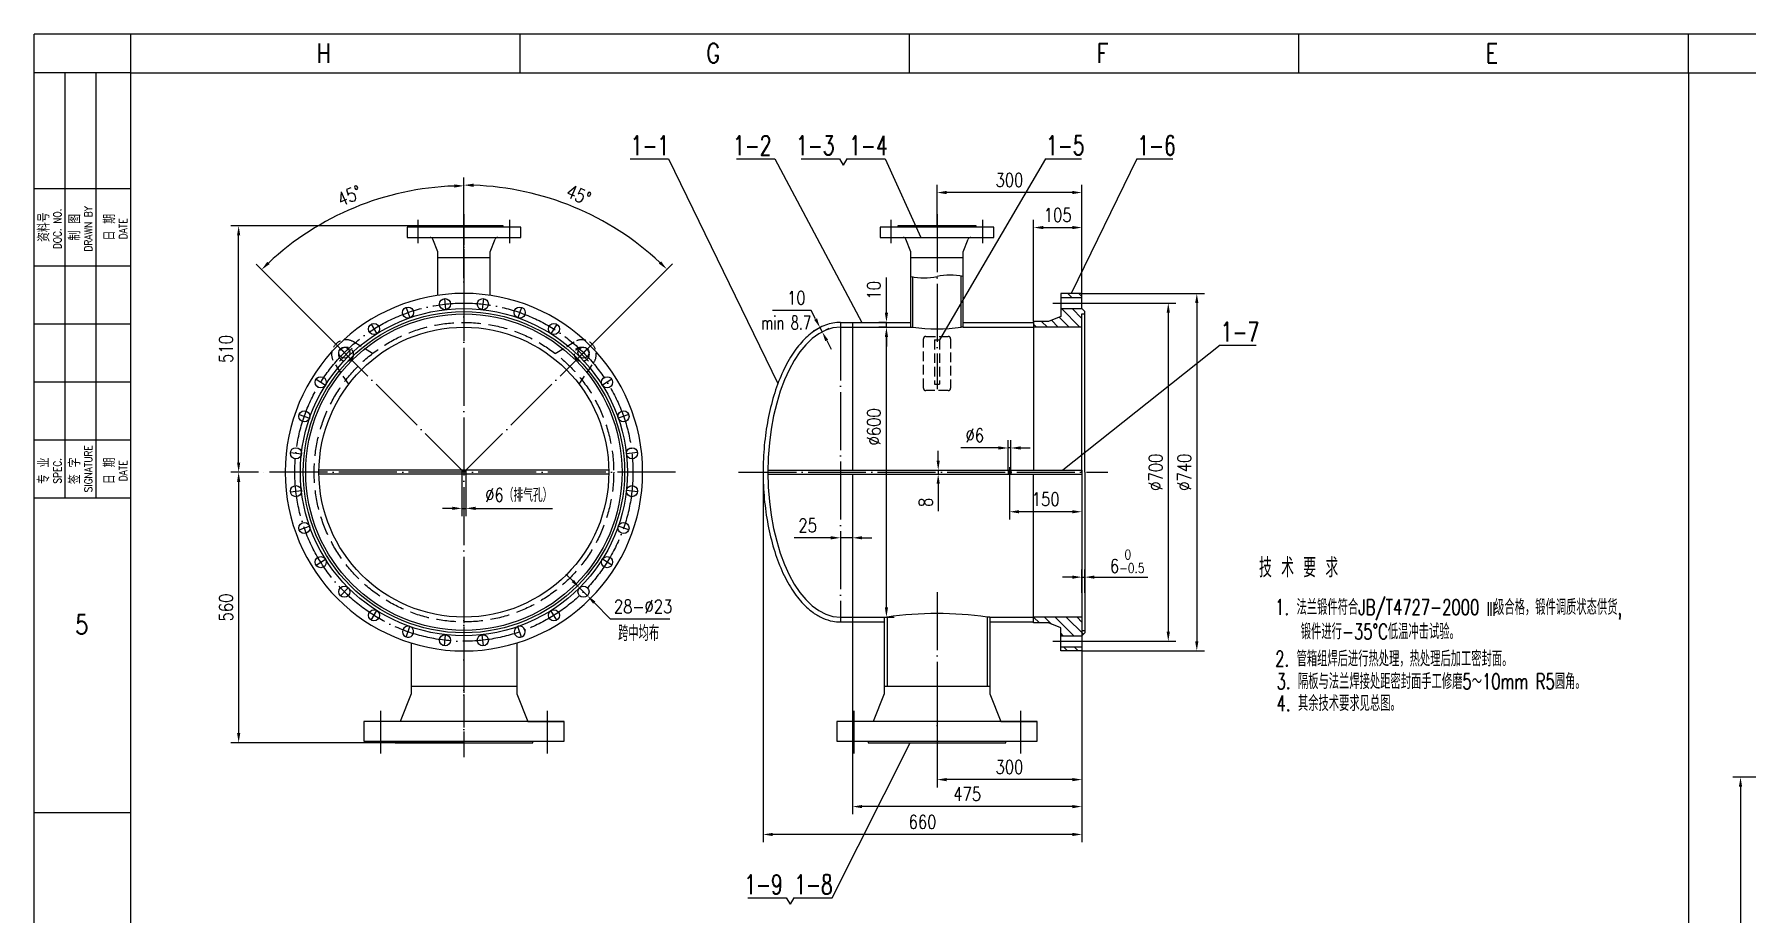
# Model space of a CAD drawing. Header units: millimetres. Extents: x 7948 to 14676, y -8556 to -3804.
# Drawn here: x 7948 to 11493, y -5625 to -3804 of the extents above; entities that cross this region are included whole.
import ezdxf
from ezdxf.enums import TextEntityAlignment as Align

# ---------------------------------------------------------------- set-up
doc = ezdxf.new("R2010")
doc.units = ezdxf.units.MM
doc.header["$LTSCALE"] = 80
for name, pattern in [('DASHDOT-L', [90, 80, -5, 0, -5]), ('DASHDOT-M', [36, 30, -3, 0, -3]), ('DASHDOT-S', [14, 10, -2, 0, -2]), ('DIVIDE-M', [39, 30, -3, 0, -3, 0, -3]), ('HIDDEN-M', [7, 5, -2])]:
    doc.linetypes.add(name, pattern=pattern)
for name, color, linetype in [('5剖面线层', 2, 'Continuous'), ('CDR_DEFSET', 7, 'Continuous'), ('CDR_DIM', 7, 'Continuous'), ('CDR_DWG1', 4, 'Continuous'), ('CDR_DWG2', 2, 'Continuous'), ('CDR_DWG3', 1, 'DASHDOT-M'), ('CDR_DWG4', 3, 'DIVIDE-M'), ('CDR_TEXT', 7, 'Continuous'), ('尺寸线', 7, 'Continuous'), ('尺寸线层', 7, 'Continuous'), ('标注线', 7, 'Continuous'), ('虚线', 6, 'HIDDEN-M')]:
    doc.layers.add(name, color=color, linetype=linetype)
doc.styles.add('HZ', font='ROMANS.shx', dxfattribs={"width": 0.7, "height": 3, "bigfont": 'HZ.shx'})
doc.styles.add('ROMANC', font='romanc', dxfattribs={"bigfont": 'hz'})
doc.styles.add('TH_GBDIM', font='romans.shx', dxfattribs={"width": 0.8, "bigfont": 'gbcbig.shx'})
doc.dimstyles.new('TH_GBDIM', dxfattribs={"dimscale": 8, "dimtxt": 3.5, "dimasz": 2.5, "dimexe": 2, "dimexo": 0, "dimgap": 1.5, "dimtad": 1, "dimdec": 0, "dimzin": 0, "dimdsep": 46, "dimtxsty": 'TH_GBDIM', "dimcen": 2.5, "dimclrd": 256, "dimclre": 256, "dimclrt": 256, "dimadec": 0, "dimazin": 0, "dimtfac": 0.714286, "dimtdec": 0, "dimtmove": 0, "dimatfit": 3, "dimfxl": 0, "dimtzin": 0, "dimlwd": -1, "dimlwe": -1, "dimarcsym": 0})

# ---------------------------------------------------------------- blocks, each defined once
blk = doc.blocks.new('A$C1B375470')
for p, q in [((7578, 10692), (0, 10692)), ((0, 0), (0, 10692)), ((15138, 10692), (18, 10692)), ((450, 10512), (0, 10512)), ((450, 10512), (0, 10512)), ((450, 10512), (0, 10512)), ((144, 8532), (144, 10512)), ((288, 8532), (288, 10512)), ((450, 9972), (0, 9972)), ((450, 9612), (0, 9612)), ((450, 9342), (0, 9342)), ((450, 9072), (0, 9072)), ((450, 8802), (0, 8802)), ((450, 8532), (0, 8532))]:
    blk.add_line(p, q)
at = {"layer": 'CDR_DWG1', "color": 4}
for p, q in [((450, 10512), (14958, 10512)), ((450, 180), (450, 10512))]:
    blk.add_line(p, q, dxfattribs=at)
at = {"layer": 'CDR_DWG4', "linetype": 'Continuous'}
for p, q in [((450, 10512), (450, 10692)), ((2263.5, 10512), (2263.5, 10692)), ((4077, 10512), (4077, 10692)), ((5890.5, 10512), (5890.5, 10692)), ((7704, 10512), (7704, 10692)), ((0, 7068), (450, 7068))]:
    blk.add_line(p, q, dxfattribs=at)
at = {"layer": 'CDR_TEXT', "style": 'HZ', "width": 0.8}
for s, p in [('H', (1348, 10558.9)), ('G', (3161.5, 10558.9)), ('F', (4975, 10558.9)), ('E', (6788.5, 10558.9)), ('5', (222, 7898.2))]:
    blk.add_text(s, height=90, dxfattribs=at).set_placement(p, align=Align.CENTER)
at = {"layer": 'CDR_TEXT', "style": 'HZ', "width": 0.85}
for s, height, p in [('资料号', 54, (71.1, 9793.4)), ('DOC. NO.', 36, (126.2, 9785.9)), ('制 图', 54, (215.1, 9793.4)), ('DRAWN BY', 36, (270.2, 9785.9)), ('日 期', 54, (377.1, 9793.4)), ('DATE', 36, (432.2, 9785.9)), ('SIGNATURE', 36, (270.2, 8668.6)), ('专 业', 54, (71.1, 8659)), ('SPEC.', 36, (126.2, 8659)), ('签 字', 54, (215.1, 8659)), ('日 期', 54, (377.1, 8659)), ('DATE', 36, (432.2, 8659))]:
    blk.add_text(s, height=height, rotation=90, dxfattribs=at).set_placement(p, align=Align.CENTER)
blk = doc.blocks.new('A$C092B31A8')
at = {"layer": '尺寸线层', "xscale": 0.05555555555555555, "yscale": 0.05555555555555555, "zscale": 0.05555555555555555}
blk.add_blockref('A$C1B375470', (0, 0), dxfattribs=at)
blk = doc.blocks.new('*D178')
at = {"layer": 'Defpoints', "color": 0, "ltscale": 0.001}
for p in [(10117.2, -5080.7), (9817.2, -5164), (9817.2, -5347)]:
    blk.add_point(p, dxfattribs=at)
at = {"layer": '尺寸线层', "ltscale": 0.001}
for p, q in [((10117.2, -5080.7), (10117.2, -5363)), ((9817.2, -5164), (9817.2, -5363)), ((10097.2, -5347), (9837.2, -5347))]:
    blk.add_line(p, q, dxfattribs=at)
for points in [[(9837.2, -5343.7), (9837.2, -5350.4), (9817.2, -5347)], [(10097.2, -5343.7), (10097.2, -5350.4), (10117.2, -5347)]]:
    blk.add_solid(points, dxfattribs=at)
at = {"layer": '尺寸线层', "ltscale": 0.001, "insert": (9967.2, -5321), "char_height": 28, "attachment_point": 5, "style": 'TH_GBDIM'}
blk.add_mtext('300', dxfattribs=at)
blk = doc.blocks.new('*D179')
at = {"layer": 'Defpoints', "color": 0, "ltscale": 0.001}
for p in [(9642.2, -5010.7), (10117.2, -5038.2), (9642.2, -5402.8)]:
    blk.add_point(p, dxfattribs=at)
at = {"layer": '尺寸线层', "ltscale": 0.001}
for p, q in [((9642.2, -5010.7), (9642.2, -5418.8)), ((10117.2, -5038.2), (10117.2, -5418.8)), ((10097.2, -5402.8), (9662.2, -5402.8))]:
    blk.add_line(p, q, dxfattribs=at)
for points in [[(9662.2, -5399.5), (9662.2, -5406.2), (9642.2, -5402.8)], [(10097.2, -5399.5), (10097.2, -5406.2), (10117.2, -5402.8)]]:
    blk.add_solid(points, dxfattribs=at)
at = {"layer": '尺寸线层', "ltscale": 0.001, "insert": (9879.7, -5376.8), "char_height": 28, "attachment_point": 5, "style": 'TH_GBDIM'}
blk.add_mtext('475', dxfattribs=at)
blk = doc.blocks.new('*D180')
at = {"layer": 'Defpoints', "color": 0, "ltscale": 0.001}
for p in [(9457.2, -4710.7), (10117.2, -5064.9), (9457.2, -5460.5)]:
    blk.add_point(p, dxfattribs=at)
at = {"layer": '尺寸线层', "ltscale": 0.001}
for p, q in [((9457.2, -4710.7), (9457.2, -5476.5)), ((10117.2, -5064.9), (10117.2, -5476.5)), ((10097.2, -5460.5), (9477.2, -5460.5))]:
    blk.add_line(p, q, dxfattribs=at)
for points in [[(9477.2, -5457.2), (9477.2, -5463.9), (9457.2, -5460.5)], [(10097.2, -5457.2), (10097.2, -5463.9), (10117.2, -5460.5)]]:
    blk.add_solid(points, dxfattribs=at)
at = {"layer": '尺寸线层', "ltscale": 0.001, "insert": (9787.2, -5434.5), "char_height": 28, "attachment_point": 5, "style": 'TH_GBDIM'}
blk.add_mtext('660', dxfattribs=at)
blk = doc.blocks.new('*D181')
at = {"layer": 'Defpoints', "color": 0, "ltscale": 0.001}
for p in [(9817.2, -4131.9), (9817.2, -4188.7), (10117.2, -4340.7)]:
    blk.add_point(p, dxfattribs=at)
at = {"layer": '尺寸线层', "ltscale": 0.001}
for p, q in [((9817.2, -4188.7), (9817.2, -4115.9)), ((10097.2, -4131.9), (9837.2, -4131.9)), ((10117.2, -4340.7), (10117.2, -4115.9))]:
    blk.add_line(p, q, dxfattribs=at)
for points in [[(9837.2, -4128.5), (9837.2, -4135.2), (9817.2, -4131.9)], [(10097.2, -4128.5), (10097.2, -4135.2), (10117.2, -4131.9)]]:
    blk.add_solid(points, dxfattribs=at)
at = {"layer": '尺寸线层', "ltscale": 0.001, "insert": (9967.2, -4105.9), "char_height": 28, "attachment_point": 5, "style": 'TH_GBDIM'}
blk.add_mtext('300', dxfattribs=at)
blk = doc.blocks.new('*D194')
at = {"layer": 'Defpoints', "color": 0, "ltscale": 0.001}
for p in [(8371.6, -4200.7), (8837.9, -4200.7), (8412.5, -4710.7)]:
    blk.add_point(p, dxfattribs=at)
at = {"layer": '尺寸线', "ltscale": 0.001}
for p, q in [((8837.9, -4200.7), (8355.6, -4200.7)), ((8371.6, -4690.7), (8371.6, -4220.7)), ((8412.5, -4710.7), (8355.6, -4710.7))]:
    blk.add_line(p, q, dxfattribs=at)
for points in [[(8368.3, -4220.7), (8374.9, -4220.7), (8371.6, -4200.7)], [(8368.3, -4690.7), (8374.9, -4690.7), (8371.6, -4710.7)]]:
    blk.add_solid(points, dxfattribs=at)
at = {"layer": '尺寸线', "ltscale": 0.001, "insert": (8345.6, -4455.7), "char_height": 28, "attachment_point": 5, "rotation": 90, "style": 'TH_GBDIM'}
blk.add_mtext('510', dxfattribs=at)
blk = doc.blocks.new('*D195')
at = {"layer": 'Defpoints', "color": 0, "ltscale": 0.001}
for p in [(8412.5, -4710.7), (8371.6, -5270.7), (8837.9, -5270.7)]:
    blk.add_point(p, dxfattribs=at)
at = {"layer": '尺寸线', "ltscale": 0.001}
for p, q in [((8412.5, -4710.7), (8355.6, -4710.7)), ((8371.6, -4730.7), (8371.6, -5250.7)), ((8837.9, -5270.7), (8355.6, -5270.7))]:
    blk.add_line(p, q, dxfattribs=at)
for points in [[(8368.3, -4730.7), (8374.9, -4730.7), (8371.6, -4710.7)], [(8368.3, -5250.7), (8374.9, -5250.7), (8371.6, -5270.7)]]:
    blk.add_solid(points, dxfattribs=at)
at = {"layer": '尺寸线', "ltscale": 0.001, "insert": (8345.6, -4990.7), "char_height": 28, "attachment_point": 5, "rotation": 90, "style": 'TH_GBDIM'}
blk.add_mtext('560', dxfattribs=at)
blk = doc.blocks.new('*D197')
at = {"layer": 'Defpoints', "color": 0, "ltscale": 0.001}
for p in [(9575, -4411.4), (9575, -4411.4), (9579.6, -4420.3)]:
    blk.add_point(p, dxfattribs=at)
at = {"layer": '尺寸线层', "ltscale": 0.001}
for p, q in [((9556.6, -4375.9), (9476.5, -4375.9)), ((9565.8, -4393.6), (9556.6, -4375.9)), ((9575, -4411.4), (9560.8, -4418.7)), ((9579.6, -4420.3), (9575, -4411.4)), ((9579.6, -4420.3), (9593.8, -4412.9)), ((9588.8, -4438), (9598, -4455.8))]:
    blk.add_line(p, q, dxfattribs=at)
for points in [[(9568.8, -4392.1), (9562.8, -4395.1), (9575, -4411.4)], [(9591.8, -4436.5), (9585.8, -4439.5), (9579.6, -4420.3)]]:
    blk.add_solid(points, dxfattribs=at)
at = {"layer": '尺寸线层', "ltscale": 0.001, "insert": (9510.5, -4349.9), "char_height": 28, "attachment_point": 5, "style": 'TH_GBDIM'}
blk.add_mtext('  10{}{}', dxfattribs=at)
blk = doc.blocks.new('*D200')
at = {"layer": 'Defpoints', "color": 0, "ltscale": 0.001}
for p in [(9617.2, -4839.9), (9617.2, -4846.5), (9642.2, -4839.9)]:
    blk.add_point(p, dxfattribs=at)
at = {"layer": '尺寸线', "ltscale": 0.001}
for p, q in [((9597.2, -4846.5), (9521.5, -4846.5)), ((9617.2, -4839.9), (9617.2, -4862.5)), ((9642.2, -4846.5), (9617.2, -4846.5)), ((9642.2, -4839.9), (9642.2, -4862.5)), ((9662.2, -4846.5), (9682.2, -4846.5))]:
    blk.add_line(p, q, dxfattribs=at)
for points in [[(9597.2, -4843.2), (9597.2, -4849.9), (9617.2, -4846.5)], [(9662.2, -4843.2), (9662.2, -4849.9), (9642.2, -4846.5)]]:
    blk.add_solid(points, dxfattribs=at)
at = {"layer": '尺寸线', "ltscale": 0.001, "insert": (9549.4, -4820.5), "char_height": 28, "attachment_point": 5, "style": 'TH_GBDIM'}
blk.add_mtext('25', dxfattribs=at)
blk = doc.blocks.new('*D201')
at = {"layer": 'Defpoints', "color": 0, "ltscale": 0.001}
for p in [(9690.2, -4410.7), (9712.5, -4410.7), (9681.3, -5010.7)]:
    blk.add_point(p, dxfattribs=at)
at = {"layer": '尺寸线', "ltscale": 0.001}
for p, q in [((9690.2, -4410.7), (9728.5, -4410.7)), ((9712.5, -4990.7), (9712.5, -4430.7)), ((9681.3, -5010.7), (9728.5, -5010.7))]:
    blk.add_line(p, q, dxfattribs=at)
for points in [[(9709.2, -4430.7), (9715.8, -4430.7), (9712.5, -4410.7)], [(9709.2, -4990.7), (9715.8, -4990.7), (9712.5, -5010.7)]]:
    blk.add_solid(points, dxfattribs=at)
at = {"layer": '尺寸线', "ltscale": 0.001, "insert": (9686.5, -4616.8), "char_height": 28, "attachment_point": 5, "rotation": 90, "style": 'TH_GBDIM'}
blk.add_mtext('%%c600{}{}', dxfattribs=at)
blk = doc.blocks.new('*D202')
at = {"layer": 'Defpoints', "color": 0, "ltscale": 0.001}
for p in [(9712.5, -4400.7), (9712.5, -4400.7), (9712.5, -4410.7)]:
    blk.add_point(p, dxfattribs=at)
at = {"layer": '尺寸线', "ltscale": 0.001}
for p, q in [((9712.5, -4380.7), (9712.5, -4307.7)), ((9712.5, -4400.7), (9696.5, -4400.7)), ((9712.5, -4410.7), (9696.5, -4410.7)), ((9712.5, -4410.7), (9712.5, -4400.7)), ((9712.5, -4430.7), (9712.5, -4450.7))]:
    blk.add_line(p, q, dxfattribs=at)
for points in [[(9709.2, -4380.7), (9715.8, -4380.7), (9712.5, -4400.7)], [(9709.2, -4430.7), (9715.8, -4430.7), (9712.5, -4410.7)]]:
    blk.add_solid(points, dxfattribs=at)
at = {"layer": '尺寸线', "ltscale": 0.001, "insert": (9686.5, -4334.2), "char_height": 28, "attachment_point": 5, "rotation": 90, "style": 'TH_GBDIM'}
blk.add_mtext('10', dxfattribs=at)
blk = doc.blocks.new('*D203')
at = {"layer": 'Defpoints', "color": 0, "ltscale": 0.001}
for p in [(10117.2, -4714.7), (9967.2, -4724.6), (9967.2, -4792.6)]:
    blk.add_point(p, dxfattribs=at)
at = {"layer": '尺寸线', "ltscale": 0.001}
for p, q in [((10117.2, -4714.7), (10117.2, -4808.6)), ((9967.2, -4724.6), (9967.2, -4808.6)), ((10097.2, -4792.6), (9987.2, -4792.6))]:
    blk.add_line(p, q, dxfattribs=at)
for points in [[(9987.2, -4789.3), (9987.2, -4795.9), (9967.2, -4792.6)], [(10097.2, -4789.3), (10097.2, -4795.9), (10117.2, -4792.6)]]:
    blk.add_solid(points, dxfattribs=at)
at = {"layer": '尺寸线', "ltscale": 0.001, "insert": (10042.2, -4766.6), "char_height": 28, "attachment_point": 5, "style": 'TH_GBDIM'}
blk.add_mtext('150', dxfattribs=at)
blk = doc.blocks.new('*D204')
at = {"layer": 'Defpoints', "color": 0, "ltscale": 0.001}
for p in [(8833.9, -4714.7), (8841.9, -4714.7), (8841.9, -4785.6)]:
    blk.add_point(p, dxfattribs=at)
at = {"layer": '尺寸线', "ltscale": 0.001}
for p, q in [((8833.9, -4714.7), (8833.9, -4801.6)), ((8841.9, -4714.7), (8841.9, -4801.6)), ((8813.9, -4785.6), (8793.9, -4785.6)), ((8833.9, -4785.6), (8841.9, -4785.6)), ((8861.9, -4785.6), (9021.1, -4785.6))]:
    blk.add_line(p, q, dxfattribs=at)
for points in [[(8813.9, -4782.2), (8813.9, -4788.9), (8833.9, -4785.6)], [(8861.9, -4782.2), (8861.9, -4788.9), (8841.9, -4785.6)]]:
    blk.add_solid(points, dxfattribs=at)
at = {"layer": '尺寸线', "ltscale": 0.001, "insert": (8951.5, -4758.3), "char_height": 28, "attachment_point": 5, "style": 'TH_GBDIM'}
blk.add_mtext('%%c6（排气孔）{}{}', dxfattribs=at)
blk = doc.blocks.new('*D205')
at = {"layer": 'Defpoints', "color": 0, "ltscale": 0.001}
for p in [(9964.2, -4660.6), (9964.2, -4706.7), (9970.2, -4706.7)]:
    blk.add_point(p, dxfattribs=at)
at = {"layer": '尺寸线', "ltscale": 0.001}
for p, q in [((9944.2, -4660.6), (9866.6, -4660.6)), ((9964.2, -4706.7), (9964.2, -4644.6)), ((9970.2, -4660.6), (9964.2, -4660.6)), ((9970.2, -4706.7), (9970.2, -4644.6)), ((9990.2, -4660.6), (10010.2, -4660.6))]:
    blk.add_line(p, q, dxfattribs=at)
for points in [[(9944.2, -4657.2), (9944.2, -4663.9), (9964.2, -4660.6)], [(9990.2, -4657.2), (9990.2, -4663.9), (9970.2, -4660.6)]]:
    blk.add_solid(points, dxfattribs=at)
at = {"layer": '尺寸线', "ltscale": 0.001, "insert": (9895.4, -4634.6), "char_height": 28, "attachment_point": 5, "style": 'TH_GBDIM'}
blk.add_mtext('%%c6{}{}', dxfattribs=at)
blk = doc.blocks.new('*D214')
at = {"layer": 'Defpoints', "color": 0, "ltscale": 0.001}
for p in [(11737.4, -5341.8), (11480.5, -6124.8), (11718.6, -6124.8)]:
    blk.add_point(p, dxfattribs=at)
at = {"layer": '尺寸线层', "ltscale": 0.001}
for p, q in [((11737.4, -5341.8), (11464.5, -5341.8)), ((11480.5, -5361.8), (11480.5, -5780.8))]:
    blk.add_line(p, q, dxfattribs=at)
blk.add_solid([(11477.1, -5361.8), (11483.8, -5361.8), (11480.5, -5341.8)], dxfattribs=at)
at = {"layer": '尺寸线层', "ltscale": 0.001, "insert": (11454.5, -5733.3), "char_height": 28, "attachment_point": 5, "rotation": 90, "style": 'TH_GBDIM'}
blk.add_mtext('%%c652{}{}', dxfattribs=at)
blk = doc.blocks.new('*D372')
at = {"layer": 'Defpoints', "color": 0, "ltscale": 0.001}
for p in [(9807.7, -4706.7), (9807.7, -4714.7), (9819.7, -4714.7)]:
    blk.add_point(p, dxfattribs=at)
at = {"layer": '尺寸线', "ltscale": 0.001}
for p, q in [((9819.7, -4686.7), (9819.7, -4666.7)), ((9807.7, -4706.7), (9835.7, -4706.7)), ((9807.7, -4714.7), (9835.7, -4714.7)), ((9819.7, -4706.7), (9819.7, -4714.7)), ((9819.7, -4734.7), (9819.7, -4791.7))]:
    blk.add_line(p, q, dxfattribs=at)
for points in [[(9816.3, -4686.7), (9823, -4686.7), (9819.7, -4706.7)], [(9816.3, -4734.7), (9823, -4734.7), (9819.7, -4714.7)]]:
    blk.add_solid(points, dxfattribs=at)
at = {"layer": '尺寸线', "ltscale": 0.001, "insert": (9793.7, -4773.2), "char_height": 28, "attachment_point": 5, "rotation": 90, "style": 'TH_GBDIM'}
blk.add_mtext('8', dxfattribs=at)
blk = doc.blocks.new('*D409')
at = {"layer": 'Defpoints', "color": 0, "ltscale": 0.001}
for p in [(10117.2, -4340.7), (10117.2, -5080.7), (10355, -5080.7)]:
    blk.add_point(p, dxfattribs=at)
at = {"layer": '尺寸线', "ltscale": 0.001}
for p, q in [((10117.2, -4340.7), (10371, -4340.7)), ((10355, -4360.7), (10355, -5060.7)), ((10117.2, -5080.7), (10371, -5080.7))]:
    blk.add_line(p, q, dxfattribs=at)
for points in [[(10351.6, -4360.7), (10358.3, -4360.7), (10355, -4340.7)], [(10351.6, -5060.7), (10358.3, -5060.7), (10355, -5080.7)]]:
    blk.add_solid(points, dxfattribs=at)
at = {"layer": '尺寸线', "ltscale": 0.001, "insert": (10329, -4710.7), "char_height": 28, "attachment_point": 5, "rotation": 90, "style": 'TH_GBDIM'}
blk.add_mtext('%%c740{}{}', dxfattribs=at)
blk = doc.blocks.new('*D410')
at = {"layer": 'Defpoints', "color": 0, "ltscale": 0.001}
for p in [(10145.5, -4360.7), (10152.7, -5060.7), (10295.9, -5060.7)]:
    blk.add_point(p, dxfattribs=at)
at = {"layer": '尺寸线', "ltscale": 0.001}
for p, q in [((10145.5, -4360.7), (10311.9, -4360.7)), ((10295.9, -4380.7), (10295.9, -5040.7)), ((10152.7, -5060.7), (10311.9, -5060.7))]:
    blk.add_line(p, q, dxfattribs=at)
for points in [[(10292.6, -4380.7), (10299.3, -4380.7), (10295.9, -4360.7)], [(10292.6, -5040.7), (10299.3, -5040.7), (10295.9, -5060.7)]]:
    blk.add_solid(points, dxfattribs=at)
at = {"layer": '尺寸线', "ltscale": 0.001, "insert": (10269.9, -4710.7), "char_height": 28, "attachment_point": 5, "rotation": 90, "style": 'TH_GBDIM'}
blk.add_mtext('%%c700{}{}', dxfattribs=at)
blk = doc.blocks.new('*D413')
at = {"layer": 'CDR_DWG2', "ltscale": 0.001}
for p, q in [((8837.9, -4309.3), (8837.9, -4102)), ((8554.1, -4426.8), (8407.6, -4280.3))]:
    blk.add_line(p, q, dxfattribs=at)
blk.add_arc((8837.9, -4710.7), 592.6, 91.9336, 133.0664, dxfattribs=at)
for points in [[(8817.9, -4115), (8818, -4121.7), (8837.9, -4118)], [(8435.6, -4280.1), (8430.9, -4275.3), (8418.9, -4291.6)]]:
    blk.add_solid(points, dxfattribs=at)
at = {"layer": 'Defpoints', "color": 0, "ltscale": 0.001}
for p in [(8684.6, -4138.2), (8837.9, -4309.3), (8554.1, -4426.8), (8837.9, -4710.7), (8837.9, -5184.3)]:
    blk.add_point(p, dxfattribs=at)
at = {"layer": 'CDR_DWG2', "ltscale": 0.001, "insert": (8600.9, -4138.4), "char_height": 28, "attachment_point": 5, "rotation": 22.5, "style": 'TH_GBDIM'}
blk.add_mtext('45°', dxfattribs=at)
blk = doc.blocks.new('*D414')
at = {"layer": 'CDR_DWG2', "ltscale": 0.001}
for p, q in [((8837.9, -4309.3), (8837.9, -4100.5)), ((9121.8, -4426.8), (9269.4, -4279.2))]:
    blk.add_line(p, q, dxfattribs=at)
blk.add_arc((8837.9, -4710.7), 594.1, 46.9288, 88.0712, dxfattribs=at)
for points in [[(8857.9, -4120.2), (8858, -4113.5), (8837.9, -4116.5)], [(9246, -4274.3), (9241.4, -4279.1), (9258.1, -4290.6)]]:
    blk.add_solid(points, dxfattribs=at)
at = {"layer": 'Defpoints', "color": 0, "ltscale": 0.001}
for p in [(9135, -4196.1), (8837.9, -4309.3), (9121.8, -4426.8), (8837.9, -4710.7), (8837.9, -5184.3)]:
    blk.add_point(p, dxfattribs=at)
at = {"layer": 'CDR_DWG2', "ltscale": 0.001, "insert": (9075.5, -4137), "char_height": 28, "attachment_point": 5, "rotation": 337.5, "style": 'TH_GBDIM'}
blk.add_mtext('45°', dxfattribs=at)
blk = doc.blocks.new('*D421')
at = {"layer": 'Defpoints', "color": 0, "ltscale": 0.001}
for p in [(10117.2, -4960.1), (10123.2, -4927.9), (10123.2, -4960.1)]:
    blk.add_point(p, dxfattribs=at)
at = {"layer": '尺寸线', "ltscale": 0.001}
for p, q in [((10117.2, -4960.1), (10117.2, -4911.9)), ((10123.2, -4960.1), (10123.2, -4911.9)), ((10097.2, -4927.9), (10077.2, -4927.9)), ((10117.2, -4927.9), (10123.2, -4927.9)), ((10143.2, -4927.9), (10253.4, -4927.9))]:
    blk.add_line(p, q, dxfattribs=at)
for points in [[(10097.2, -4924.6), (10097.2, -4931.3), (10117.2, -4927.9)], [(10143.2, -4924.6), (10143.2, -4931.3), (10123.2, -4927.9)]]:
    blk.add_solid(points, dxfattribs=at)
at = {"layer": '尺寸线', "ltscale": 0.001, "insert": (10210.9, -4895.1), "char_height": 28, "attachment_point": 5, "style": 'TH_GBDIM'}
blk.add_mtext('6{}{\\H0.7143x;\\S 0^ -0.5;}', dxfattribs=at)
blk = doc.blocks.new('*D423')
at = {"layer": 'Defpoints', "color": 0, "ltscale": 0.001}
for p in [(10117.2, -4204.4), (10117.2, -4368.8), (10017.2, -4398.7)]:
    blk.add_point(p, dxfattribs=at)
at = {"layer": '尺寸线层', "ltscale": 0.001}
for p, q in [((10017.2, -4398.7), (10017.2, -4188.4)), ((10037.2, -4204.4), (10097.2, -4204.4)), ((10117.2, -4368.8), (10117.2, -4188.4))]:
    blk.add_line(p, q, dxfattribs=at)
for points in [[(10037.2, -4201), (10037.2, -4207.7), (10017.2, -4204.4)], [(10097.2, -4201), (10097.2, -4207.7), (10117.2, -4204.4)]]:
    blk.add_solid(points, dxfattribs=at)
at = {"layer": '尺寸线层', "ltscale": 0.001, "insert": (10067.2, -4178.4), "char_height": 28, "attachment_point": 5, "style": 'TH_GBDIM'}
blk.add_mtext('105{}{}', dxfattribs=at)
blk = doc.blocks.new('*D430')
at = {"layer": 'Defpoints', "color": 0, "ltscale": 0.001}
for p in [(9077.3, -4950), (9093.5, -4966.3)]:
    blk.add_point(p, dxfattribs=at)
at = {"layer": '尺寸线', "ltscale": 0.001}
for p, q in [((9063.3, -4935.8), (9049.2, -4921.5)), ((9077.3, -4950), (9093.5, -4966.3)), ((9141.3, -5014.7), (9107.6, -4980.6)), ((9264.4, -5014.7), (9141.3, -5014.7))]:
    blk.add_line(p, q, dxfattribs=at)
for points in [[(9065.6, -4933.4), (9060.9, -4938.1), (9077.3, -4950)], [(9109.9, -4978.2), (9105.2, -4982.9), (9093.5, -4966.3)]]:
    blk.add_solid(points, dxfattribs=at)
at = {"layer": '尺寸线', "ltscale": 0.001, "insert": (9208.9, -4988.7), "char_height": 28, "attachment_point": 5, "style": 'TH_GBDIM'}
blk.add_mtext('28-%%c23{}{}', dxfattribs=at)

msp = doc.modelspace()

# ---------------------------------------------------------------- hatches: boundary and pattern name
at = {"layer": '5剖面线层', "ltscale": 0.001}
h = msp.add_hatch(dxfattribs=at)
h.set_pattern_fill('ANSI31', color=256, scale=5, angle=90, style=0)
h.paths.add_polyline_path([(10117.2, -4383.2), (10123.2, -4383.2), (10123.2, -4378.2), (10117.2, -4372.2), (10073.2, -4372.2), (10073.2, -4388.7), (10048.2, -4398.7), (10017.2, -4398.7), (10017.2, -4410.7), (10117.2, -4410.7)])
h.paths.add_polyline_path([(10117.2, -4340.7), (10073.2, -4340.7), (10073.2, -4349.2), (10117.2, -4349.2)])
h.paths.add_polyline_path([(10117.2, -5010.7), (10017.2, -5010.7), (10017.2, -5022.7), (10048.2, -5022.7), (10073.2, -5032.7), (10073.2, -5049.2), (10117.2, -5049.2), (10123.2, -5043.2), (10123.2, -5038.2), (10117.2, -5038.2)])
h.paths.add_polyline_path([(10117.2, -5072.2), (10073.2, -5072.2), (10073.2, -5080.7), (10117.2, -5080.7)])

# ---------------------------------------------------------------- linework, layer by layer
at = {"layer": 'CDR_DEFSET'}
for p, q in [((8837.9, -4200.7), (8837.9, -4176.7)), ((9817.2, -4200.7), (9817.2, -4176.7))]:
    msp.add_line(p, q, dxfattribs=at)
at = {"layer": 'CDR_DWG1'}
for p, q in [((8955.4, -4203.7), (8720.4, -4203.7)), ((8720.4, -4203.7), (8720.4, -4224.7)), ((8918.9, -4200.7), (8756.9, -4200.7)), ((8756.9, -4200.7), (8756.9, -4203.7)), ((8918.9, -4203.7), (8918.9, -4200.7)), ((8955.4, -4224.7), (8955.4, -4203.7)), ((9934.7, -4203.7), (9699.7, -4203.7)), ((9699.7, -4203.7), (9699.7, -4224.7)), ((9898.2, -4200.7), (9736.2, -4200.7)), ((9736.2, -4200.7), (9736.2, -4203.7)), ((9898.2, -4203.7), (9898.2, -4200.7)), ((9934.7, -4224.7), (9934.7, -4203.7)), ((8720.4, -4224.7), (8955.4, -4224.7)), ((8783.9, -4254.7), (8773.4, -4228.4)), ((8891.9, -4254.7), (8902.4, -4228.4)), ((9699.7, -4224.7), (9934.7, -4224.7)), ((9763.2, -4254.7), (9752.7, -4228.4)), ((9871.2, -4254.7), (9881.7, -4228.4)), ((8783.9, -4266.7), (8783.9, -4254.7)), ((8891.9, -4266.7), (8783.9, -4266.7)), ((8783.9, -4344.6), (8783.9, -4266.7)), ((8891.9, -4266.7), (8891.9, -4254.7)), ((8891.9, -4344.6), (8891.9, -4266.7)), ((9763.2, -4266.7), (9763.2, -4254.7)), ((9871.2, -4266.7), (9763.2, -4266.7)), ((9763.2, -4410.7), (9763.2, -4266.7)), ((9871.2, -4266.7), (9871.2, -4254.7)), ((9871.2, -4410.7), (9871.2, -4266.7)), ((9767.2, -4410.7), (9767.2, -4305.7)), ((9867.2, -4410.7), (9867.2, -4305.7)), ((10073.2, -4340.7), (10073.2, -4388.7)), ((10117.2, -4340.7), (10073.2, -4340.7)), ((10073.2, -4349.2), (10117.2, -4349.2)), ((10117.2, -4372.2), (10117.2, -4340.7)), ((10073.2, -4388.7), (10048.2, -4398.7)), ((10073.2, -4372.2), (10117.2, -4372.2)), ((10123.2, -4378.2), (10117.2, -4372.2)), ((10117.2, -4710.7), (10117.2, -4383.2)), ((10117.2, -4383.2), (10123.2, -4383.2)), ((10123.2, -4710.7), (10123.2, -4378.2)), ((9617.2, -4400.7), (9763.2, -4400.7)), ((9617.2, -4410.7), (9763.2, -4410.7)), ((9642.2, -4400.7), (9642.2, -4706.7)), ((9763.2, -4410.7), (9767.2, -4410.7)), ((9871.2, -4410.7), (9867.2, -4410.7)), ((9871.2, -4400.7), (10017.2, -4400.7)), ((9871.2, -4410.7), (10017.2, -4410.7)), ((10017.2, -4398.7), (10017.2, -4706.7)), ((10048.2, -4398.7), (10017.2, -4398.7)), ((10117.2, -4410.7), (10017.2, -4410.7)), ((9137.9, -4706.7), (8538, -4706.7)), ((9137.9, -4714.7), (8538, -4714.7)), ((8833.9, -4706.7), (8833.9, -4714.7)), ((8841.9, -4706.7), (8841.9, -4714.7)), ((9467.2, -4706.7), (10117.2, -4706.7)), ((9467.2, -4714.7), (10117.2, -4714.7)), ((9642.2, -4714.7), (9642.2, -5020.7)), ((9964.2, -4706.7), (9964.2, -4714.7)), ((9970.2, -4706.7), (9970.2, -4714.7)), ((10017.2, -5022.7), (10017.2, -4714.7)), ((10117.2, -4706.7), (10117.2, -4714.7)), ((10117.2, -4710.7), (10117.2, -5038.2)), ((10123.2, -4710.7), (10123.2, -5043.2)), ((9617.2, -5010.7), (9707.7, -5010.7)), ((9617.2, -5020.7), (9707.7, -5020.7)), ((9707.7, -5010.7), (9707.7, -5153.7)), ((9707.7, -5010.7), (9713.7, -5010.7)), ((9713.7, -5010.7), (9713.7, -5153.7)), ((9920.7, -5010.7), (9920.7, -5153.7)), ((9926.7, -5010.7), (9920.7, -5010.7)), ((9926.7, -5010.7), (10017.2, -5010.7)), ((9926.7, -5010.7), (9926.7, -5153.7)), ((9926.7, -5020.7), (10017.2, -5020.7)), ((10117.2, -5010.7), (10017.2, -5010.7)), ((10048.2, -5022.7), (10017.2, -5022.7)), ((10073.2, -5032.7), (10048.2, -5022.7)), ((10073.2, -5080.7), (10073.2, -5032.7)), ((8728.4, -5064.1), (8728.4, -5153.7)), ((8947.4, -5064.1), (8947.4, -5153.7)), ((10073.2, -5049.2), (10117.2, -5049.2)), ((10117.2, -5038.2), (10123.2, -5038.2)), ((10123.2, -5043.2), (10117.2, -5049.2)), ((10117.2, -5049.2), (10117.2, -5080.7)), ((10073.2, -5072.2), (10117.2, -5072.2)), ((10117.2, -5080.7), (10073.2, -5080.7)), ((8728.4, -5169.7), (8705.9, -5226.7)), ((8728.4, -5153.7), (8947.4, -5153.7)), ((8728.4, -5153.7), (8728.4, -5169.7)), ((8947.4, -5153.7), (8947.4, -5169.7)), ((8947.4, -5169.7), (8969.9, -5226.7)), ((9707.7, -5169.7), (9685.2, -5226.7)), ((9707.7, -5153.7), (9926.7, -5153.7)), ((9707.7, -5153.7), (9707.7, -5169.7)), ((9926.7, -5153.7), (9926.7, -5169.7)), ((9926.7, -5169.7), (9949.2, -5226.7)), ((9045.4, -5226.7), (8630.4, -5226.7)), ((8630.4, -5226.7), (8630.4, -5267.7)), ((8705.9, -5226.7), (8630.4, -5226.7)), ((8969.9, -5226.7), (9045.4, -5226.7)), ((9045.4, -5267.7), (9045.4, -5226.7)), ((10024.7, -5226.7), (9609.7, -5226.7)), ((9609.7, -5226.7), (9609.7, -5267.7)), ((9685.2, -5226.7), (9609.7, -5226.7)), ((9949.2, -5226.7), (10024.7, -5226.7)), ((10024.7, -5267.7), (10024.7, -5226.7)), ((8630.4, -5267.7), (9045.4, -5267.7)), ((8695.4, -5267.7), (8695.4, -5270.7)), ((8695.4, -5270.7), (8980.4, -5270.7)), ((8980.4, -5270.7), (8980.4, -5267.7)), ((9609.7, -5267.7), (10024.7, -5267.7)), ((9674.7, -5267.7), (9674.7, -5270.7)), ((9674.7, -5270.7), (9959.7, -5270.7)), ((9959.7, -5270.7), (9959.7, -5267.7))]:
    msp.add_line(p, q, dxfattribs=at)
for centre, radius in [((8798.8, -4362.9), 11.5), ((8877.1, -4362.9), 11.5), ((8837.9, -4710.7), 338.5), ((8837.9, -4710.7), 332.5), ((8837.9, -4710.7), 327.5), ((8722.3, -4380.3), 11.5), ((8953.5, -4380.3), 11.5), ((8837.9, -4710.7), 300), ((8651.7, -4414.3), 11.5), ((9024.2, -4414.3), 11.5), ((8590.5, -4463.2), 11.5), ((9085.4, -4463.2), 11.5), ((8541.6, -4524.5), 11.5), ((9134.3, -4524.5), 11.5), ((8507.6, -4595.1), 11.5), ((9168.3, -4595.1), 11.5), ((8490.1, -4671.5), 11.5), ((9185.7, -4671.5), 11.5), ((8490.1, -4749.9), 11.5), ((9185.7, -4749.9), 11.5), ((8507.6, -4826.3), 11.5), ((9168.3, -4826.3), 11.5), ((8541.6, -4896.9), 11.5), ((9134.3, -4896.9), 11.5), ((8590.5, -4958.2), 11.5), ((9085.4, -4958.2), 11.5), ((8651.7, -5007), 11.5), ((9024.2, -5007), 11.5), ((8798.8, -5058.5), 11.5), ((8877.1, -5058.5), 11.5)]:
    msp.add_circle(centre, radius, dxfattribs=at)
for centre, radius, start, end in [((8767.9, -4230.7), 6, 21.8014, 90), ((8908, -4230.7), 6, 90, 158.1986), ((9747.2, -4230.7), 6, 21.8014, 90), ((9887.3, -4230.7), 6, 90, 158.1986), ((8837.9, -4710.7), 370, 90, 270), ((8837.9, -4710.7), 370, 270, 90), ((9817.2, -4054.2), 360, 262.0164, 277.9836), ((8722.3, -5041), 11.5, 57.9788, 302.0212), ((8953.5, -5041), 11.5, 122.0212, 237.9788), ((8953.5, -5041), 11.5, 237.9788, 122.0212), ((9817.2, -5733.3), 730, 81.8491, 98.1509)]:
    msp.add_arc(centre, radius, start, end, dxfattribs=at)
msp.add_ellipse((9617.2, -4710.7), major_axis=(0, -300), ratio=0.5, start_param=3.141593, end_param=6.283185, dxfattribs=at)
msp.add_open_spline([(9617.2, -4400.7), (9612.1, -4400.7), (9606.9, -4401.1), (9596.6, -4403), (9591.6, -4404.4), (9581.6, -4408.1), (9576.6, -4410.4), (9562.7, -4418.2), (9554, -4424.7), (9537.5, -4440.5), (9529.7, -4449.7), (9514.6, -4471), (9507.4, -4483.4), (9494.3, -4510.3), (9488.4, -4524.8), (9478, -4555.8), (9473.5, -4572.1), (9466.1, -4606.2), (9463.2, -4623.8), (9459.1, -4659.9), (9457.8, -4678.3), (9457, -4715.2), (9457.4, -4733.8), (9459.9, -4770.4), (9462, -4788.5), (9467.8, -4823.7), (9471.5, -4840.8), (9480.4, -4873.4), (9485.6, -4888.9), (9497.4, -4918), (9503.9, -4931.5), (9518.3, -4956), (9526.1, -4967.1), (9542.7, -4986.4), (9551.6, -4994.6), (9567.2, -5005.8), (9573.8, -5009.6), (9587.4, -5015.7), (9594.3, -5017.9), (9606.6, -5020.2), (9611.9, -5020.7), (9617.2, -5020.7)], degree=3, knots=[0, 0, 0, 0, 0.091189, 0.091189, 0.182378, 0.182378, 0.273568, 0.273568, 0.444805, 0.444805, 0.616043, 0.616043, 0.79786, 0.79786, 0.979678, 0.979678, 1.161496, 1.161496, 1.343314, 1.343314, 1.525132, 1.525132, 1.70695, 1.70695, 1.888768, 1.888768, 2.070586, 2.070586, 2.252403, 2.252403, 2.434221, 2.434221, 2.616039, 2.616039, 2.797857, 2.797857, 2.922842, 2.922842, 3.047827, 3.047827, 3.141593, 3.141593, 3.141593, 3.141593], dxfattribs=at)
at = {"layer": 'CDR_DWG3', "linetype": 'DASHDOT-L', "ltscale": 0.01}
for p, q in [((8837.9, -4176.7), (8837.9, -4438.7)), ((8580.1, -4480.6), (8606.4, -4454.3)), ((9095.8, -4480.6), (9069.5, -4454.3)), ((9967.2, -4700.3), (9967.2, -4724.6)), ((8837.9, -4959), (8837.9, -5300.3))]:
    msp.add_line(p, q, dxfattribs=at)
at = {"layer": 'CDR_DWG3', "ltscale": 0.05}
for p, q in [((9817.2, -4176.7), (9817.2, -4539.1)), ((8837.9, -4309.3), (8837.9, -5184.3)), ((8554.1, -4426.8), (8837.9, -4710.7)), ((9121.8, -4426.8), (8837.9, -4710.7)), ((9617.2, -4400.7), (9617.2, -5020.7)), ((9275.7, -4710.7), (8412.5, -4710.7)), ((9406.1, -4710.7), (10170.7, -4710.7)), ((9817.2, -4959), (9817.2, -5300.3)), ((10057.2, -5060.7), (10152.7, -5060.7)), ((9989.7, -5204.7), (9989.7, -5292.7))]:
    msp.add_line(p, q, dxfattribs=at)
at = {"layer": 'CDR_DWG3', "linetype": 'DASHDOT-S'}
for p, q in [((8742.9, -4236.7), (8742.9, -4188.7)), ((8932.9, -4236.7), (8932.9, -4188.7)), ((9722.2, -4236.7), (9722.2, -4188.7)), ((9912.2, -4236.7), (9912.2, -4188.7)), ((8797.5, -4351.4), (8800, -4374.3)), ((8878.4, -4351.4), (8875.8, -4374.3)), ((8718.5, -4369.5), (8726.1, -4391.2)), ((8957.3, -4369.5), (8949.7, -4391.2)), ((10057.2, -4360.7), (10145.5, -4360.7)), ((8645.6, -4404.6), (8657.8, -4424.1)), ((9030.3, -4404.6), (9018, -4424.1)), ((8582.3, -4455), (8598.6, -4471.3)), ((9093.6, -4455), (9077.3, -4471.3)), ((8531.8, -4518.3), (8551.3, -4530.6)), ((9144, -4518.3), (9124.6, -4530.6)), ((8496.7, -4591.3), (8518.4, -4598.9)), ((9179.2, -4591.3), (9157.4, -4598.9)), ((8478.7, -4670.2), (8501.6, -4672.8)), ((9197.2, -4670.2), (9174.3, -4672.8)), ((8478.7, -4751.1), (8501.6, -4748.6)), ((9197.2, -4751.1), (9174.3, -4748.6)), ((8496.7, -4830.1), (8518.4, -4822.5)), ((9179.2, -4830.1), (9157.4, -4822.5)), ((8531.8, -4903), (8551.3, -4890.8)), ((9144, -4903), (9124.6, -4890.8)), ((8582.3, -4966.3), (8598.6, -4950)), ((9093.6, -4966.3), (9077.3, -4950)), ((8645.6, -5016.8), (8657.8, -4997.3)), ((9030.3, -5016.8), (9018, -4997.3)), ((8718.5, -5051.9), (8726.1, -5030.2)), ((8957.3, -5051.9), (8949.7, -5030.2)), ((8797.5, -5069.9), (8800, -5047)), ((8878.4, -5069.9), (8875.8, -5047)), ((8665.4, -5204.7), (8665.4, -5292.7)), ((9010.4, -5204.7), (9010.4, -5292.7)), ((9644.7, -5204.7), (9644.7, -5292.7))]:
    msp.add_line(p, q, dxfattribs=at)
at = {"layer": 'CDR_DWG3', "ltscale": 0.05}
msp.add_circle((8837.9, -4710.7), 350, dxfattribs=at)
at = {"layer": 'CDR_TEXT'}
for centre, start, end in [((9790.2, -4178.9), 257.9753, 282.0247), ((9844.2, -4432.4), 77.9753, 102.0247)]:
    msp.add_arc(centre, 129.6, start, end, dxfattribs=at)
at = {"layer": '尺寸线', "ltscale": 0.001}
for p, q in [((9261.4, -4061.8), (9487.9, -4527)), ((9481.5, -4061.8), (9661.8, -4400.7)), ((9709.9, -4061.8), (9783.8, -4224.7)), ((10042, -4061.8), (9822.2, -4436.7)), ((10230.9, -4061.8), (10095.2, -4340.7)), ((10403.5, -4447.8), (10077.6, -4706.7)), ((9599.9, -5591.4), (9761.3, -5270.7))]:
    msp.add_line(p, q, dxfattribs=at)
at = {"layer": '尺寸线层'}
for p, q in [((9182.2, -4061.8), (9261.4, -4061.8)), ((9402.3, -4061.8), (9481.5, -4061.8)), ((9535.8, -4061.8), (9615.1, -4061.8)), ((9615.1, -4061.8), (9622.9, -4075.4)), ((9630.7, -4061.8), (9622.9, -4075.4)), ((9630.7, -4061.8), (9709.9, -4061.8)), ((10042, -4061.8), (10116.2, -4061.8)), ((10230.9, -4061.8), (10305.1, -4061.8)), ((10403.5, -4447.8), (10477.7, -4447.8)), ((9425.8, -5591.4), (9505.1, -5591.4)), ((9505.1, -5591.4), (9512.9, -5605)), ((9520.7, -5591.4), (9512.9, -5605)), ((9520.7, -5591.4), (9599.9, -5591.4))]:
    msp.add_line(p, q, dxfattribs=at)
at = {"layer": '尺寸线层', "ltscale": 0.001}
msp.add_arc((8722.3, -5041), 11.5, 302.0212, 57.9788, dxfattribs=at)
at = {"layer": '标注线'}
msp.add_line((11372.5, -3884.3), (11372.5, -6180.3), dxfattribs=at)
at = {"layer": '虚线', "ltscale": 0.05}
for p, q in [((9794, -4429.7), (9840.4, -4429.7)), ((8648.9, -4465), (8609.6, -4441.1)), ((9027, -4465), (9066.3, -4441.1)), ((9789, -4536.8), (9789, -4434.7)), ((9812.2, -4436.7), (9822.2, -4436.7)), ((9812.2, -4436.7), (9812.2, -4528.7)), ((9822.2, -4436.7), (9822.2, -4528.7)), ((9845.4, -4434.7), (9845.4, -4536.8)), ((8599.4, -4528.7), (8569.1, -4483.4)), ((9076.5, -4528.7), (9106.8, -4483.4)), ((9812.2, -4528.7), (9822.2, -4528.7)), ((9840.4, -4541.8), (9794, -4541.8))]:
    msp.add_line(p, q, dxfattribs=at)
at = {"layer": '虚线', "ltscale": 0.1}
msp.add_circle((8837.9, -4710.7), 310, dxfattribs=at)
at = {"layer": '虚线', "ltscale": 0.05}
for centre in [(8594, -4466.7), (9081.9, -4466.7)]:
    msp.add_circle(centre, 15, dxfattribs=at)
for centre, radius, start, end in [((9794, -4434.7), 5, 90, 180), ((9840.4, -4434.7), 5, 0, 90), ((8594, -4466.7), 30, 58.6487, 213.8238), ((9081.9, -4466.7), 30, 326.1762, 121.3513), ((9794, -4536.8), 5, 180, 270), ((9840.4, -4536.8), 5, 270, 0)]:
    msp.add_arc(centre, radius, start, end, dxfattribs=at)

# ---------------------------------------------------------------- block references
at = {"layer": '尺寸线层', "xscale": 8, "yscale": 8, "zscale": 8}
msp.add_blockref('A$C092B31A8', (7948.5, -8556.3), dxfattribs=at)

# ---------------------------------------------------------------- texts
at = {"layer": 'CDR_DIM', "style": 'HZ', "width": 0.7}
msp.add_text('           技 术 要 求', height=40, dxfattribs=at).set_placement((10254.2, -4928.3))
at = {"layer": 'CDR_DWG1', "lineweight": 0, "style": 'HZ', "width": 0.7}
for s, p in [('1-1', (9183.4, -4054.2)), ('1-2', (9395.1, -4054.2)), ('1-3', (9525.7, -4054.2)), ('1-4', (9635.6, -4054.2)), ('1-5', (10043.1, -4054.2)), ('1-6', (10232, -4054.2)), ('1-7', (10404.7, -4440.2)), ('1-9', (9418.4, -5583.9)), ('1-8', (9521.9, -5583.9))]:
    msp.add_text(s, height=40, dxfattribs=at).set_placement(p)
at = {"layer": 'CDR_TEXT', "style": 'HZ', "width": 0.7}
for s, p in [('1. 法兰锻件符合JB/T4727-2000  级合格，锻件调质状态供货,', (10517.3, -5006.1)), ('跨中均布', (9156.9, -5060)), ('锻件进行-35%%dC低温冲击试验。', (10570.3, -5056.6)), ('2. 管箱组焊后进行热处理，热处理后加工密封面。', (10517.3, -5112.8)), ('3. 隔板与法兰焊接处距密封面手工修磨5～10mm R5圆角。', (10520.2, -5159.7)), ('4. 其余技术要求见总图。', (10520.2, -5205))]:
    msp.add_text(s, height=32, dxfattribs=at).set_placement(p)
at = {"layer": '尺寸线', "lineweight": 0, "style": 'HZ', "width": 0.7}
msp.add_text('min 8.7', height=28, dxfattribs=at).set_placement((9453.1, -4415.4))
at = {"layer": '标注线', "color": 2, "style": 'ROMANC', "width": 0.6}
msp.add_text('III', height=28, dxfattribs=at).set_placement((10963.9, -5007.7), align=Align.CENTER)

# ---------------------------------------------------------------- dimensions: what is measured, and where the dimension line sits
at = {"layer": 'CDR_DWG2', "ltscale": 0.001}
for base, line1, line2, picture, middle in [((8684.6, -4138.2), ((8837.9, -4309.3), (8837.9, -5184.3)), ((8554.1, -4426.8), (8837.9, -4710.7)), '*D413', (8600.9, -4138.4)), ((9135, -4196.1), ((9121.8, -4426.8), (8837.9, -4710.7)), ((8837.9, -4309.3), (8837.9, -5184.3)), '*D414', (9075.5, -4137))]:
    dim = msp.add_angular_dim_2l(base=base, line1=line1, line2=line2, dimstyle='TH_GBDIM', dxfattribs=at)
    dim.commit()
    dim.dimension.update_dxf_attribs({"geometry": picture, "text_midpoint": middle})
at = {"layer": '尺寸线', "ltscale": 0.001}
for base, p1, p2, picture, middle in [((8371.6, -4200.7), (8412.5, -4710.7), (8837.9, -4200.7), '*D194', (8345.6, -4455.7)), ((9712.5, -4400.7), (9712.5, -4410.7), (9712.5, -4400.7), '*D202', (9686.5, -4334.2)), ((9819.7, -4714.7), (9807.7, -4706.7), (9807.7, -4714.7), '*D372', (9793.7, -4773.2)), ((8371.6, -5270.7), (8412.5, -4710.7), (8837.9, -5270.7), '*D195', (8345.6, -4990.7))]:
    dim = msp.add_linear_dim(base=base, p1=p1, p2=p2, angle=90, dimstyle='TH_GBDIM', dxfattribs=at)
    dim.commit()
    dim.dimension.update_dxf_attribs({"geometry": picture, "text_midpoint": middle})
for base, p1, p2, picture, middle in [((10355, -5080.7), (10117.2, -4340.7), (10117.2, -5080.7), '*D409', (10355, -4710.7)), ((10295.9, -5060.7), (10145.5, -4360.7), (10152.7, -5060.7), '*D410', (10295.9, -4710.7)), ((9712.5, -4410.7), (9681.3, -5010.7), (9690.2, -4410.7), '*D201', (9712.5, -4616.8))]:
    dim = msp.add_linear_dim(base=base, p1=p1, p2=p2, angle=90, text='%%c<>{}{}', dimstyle='TH_GBDIM', override={"dimgap": 1.5, "dimtad": 1, "dimjust": 0, "dimdec": 0, "dimlfac": 1, "dimse1": 0, "dimse2": 0, "dimsd1": 0, "dimsd2": 0}, dxfattribs=at)
    dim.commit()
    dim.dimension.update_dxf_attribs({"geometry": picture, "text_midpoint": middle, "dimtype": 160})
for base, p1, p2, text, picture, middle in [((9964.2, -4660.6), (9970.2, -4706.7), (9964.2, -4706.7), '%%c<>{}{}', '*D205', (9895.4, -4634.6)), ((8841.9, -4785.6), (8833.9, -4714.7), (8841.9, -4714.7), '%%c6（排气孔）{}{}', '*D204', (8951.5, -4758.3))]:
    dim = msp.add_linear_dim(base=base, p1=p1, p2=p2, text=text, dimstyle='TH_GBDIM', override={"dimgap": 1.5, "dimtad": 1, "dimjust": 0, "dimdec": 0, "dimlfac": 1, "dimse1": 0, "dimse2": 0, "dimsd1": 0, "dimsd2": 0}, dxfattribs=at)
    dim.commit()
    dim.dimension.update_dxf_attribs({"geometry": picture, "text_midpoint": middle})
for base, p1, p2, picture, middle in [((9967.2, -4792.6), (10117.2, -4714.7), (9967.2, -4724.6), '*D203', (10042.2, -4766.6)), ((9617.2, -4846.5), (9642.2, -4839.9), (9617.2, -4839.9), '*D200', (9549.4, -4820.5))]:
    dim = msp.add_linear_dim(base=base, p1=p1, p2=p2, dimstyle='TH_GBDIM', dxfattribs=at)
    dim.commit()
    dim.dimension.update_dxf_attribs({"geometry": picture, "text_midpoint": middle})
dim = msp.add_linear_dim(base=(10123.2, -4927.9), p1=(10117.2, -4960.1), p2=(10123.2, -4960.1), text='<>{}{\\H0.7143x;\\S 0^ -0.5;}', dimstyle='TH_GBDIM', override={"dimgap": 1.5, "dimtad": 1, "dimjust": 0, "dimdec": 0, "dimlfac": 1, "dimse1": 0, "dimse2": 0, "dimsd1": 0, "dimsd2": 0}, dxfattribs=at)
dim.commit()
dim.dimension.update_dxf_attribs({"geometry": '*D421', "text_midpoint": (10210.9, -4927.9), "dimtype": 160})
dim = msp.add_diameter_dim_2p(p1=(9077.3, -4950), p2=(9093.5, -4966.3), text='28-%%c23{}{}', dimstyle='TH_GBDIM', override={"dimgap": 1.5, "dimtad": 1, "dimjust": 0, "dimtih": 0, "dimtoh": 1, "dimdec": 0, "dimlfac": 1, "dimse1": 0, "dimse2": 0, "dimsd1": 0, "dimsd2": 0, "dimtix": 0, "dimtofl": 1, "dimatfit": 3}, dxfattribs=at)
dim.commit()
dim.dimension.update_dxf_attribs({"geometry": '*D430', "text_midpoint": (9208.9, -4988.7)})
at = {"layer": '尺寸线层', "ltscale": 0.001}
for base, p1, p2, picture, middle in [((9817.2, -4131.9), (10117.2, -4340.7), (9817.2, -4188.7), '*D181', (9967.2, -4105.9)), ((9457.2, -5460.5), (10117.2, -5064.9), (9457.2, -4710.7), '*D180', (9787.2, -5434.5))]:
    dim = msp.add_linear_dim(base=base, p1=p1, p2=p2, dimstyle='TH_GBDIM', dxfattribs=at)
    dim.commit()
    dim.dimension.update_dxf_attribs({"geometry": picture, "text_midpoint": middle})
dim = msp.add_linear_dim(base=(10117.2, -4204.4), p1=(10017.2, -4398.7), p2=(10117.2, -4368.8), text='105{}{}', dimstyle='TH_GBDIM', override={"dimgap": 1.5, "dimtad": 1, "dimjust": 0, "dimdec": 0, "dimlfac": 1, "dimse1": 0, "dimse2": 0, "dimsd1": 0, "dimsd2": 0}, dxfattribs=at)
dim.commit()
dim.dimension.update_dxf_attribs({"geometry": '*D423', "text_midpoint": (10067.2, -4178.4)})
dim = msp.add_aligned_dim(p1=(9579.6, -4420.3), p2=(9575, -4411.4), distance=0, text='  <>{}{}', dimstyle='TH_GBDIM', override={"dimgap": 1.5, "dimtad": 1, "dimjust": 0, "dimtoh": 1, "dimdec": 0, "dimlfac": 1, "dimse1": 0, "dimse2": 0, "dimsd1": 0, "dimsd2": 0}, dxfattribs=at)
dim.commit()
dim.dimension.update_dxf_attribs({"geometry": '*D197', "text_midpoint": (9510.5, -4349.9)})
for base, p1, p2, picture, middle in [((9642.2, -5402.8), (10117.2, -5038.2), (9642.2, -5010.7), '*D179', (9879.7, -5402.8)), ((9817.2, -5347), (10117.2, -5080.7), (9817.2, -5164), '*D178', (9967.2, -5347))]:
    dim = msp.add_linear_dim(base=base, p1=p1, p2=p2, dimstyle='TH_GBDIM', dxfattribs=at)
    dim.commit()
    dim.dimension.update_dxf_attribs({"geometry": picture, "text_midpoint": middle, "dimtype": 160})
dim = msp.add_linear_dim(base=(11480.5, -6124.8), p1=(11737.4, -5341.8), p2=(11718.6, -6124.8), angle=270, text='%%c652{}{}', dimstyle='TH_GBDIM', override={"dimgap": 1.5, "dimtad": 1, "dimjust": 0, "dimdec": 0, "dimlfac": 1, "dimse1": 0, "dimse2": 1, "dimsd1": 0, "dimsd2": 1}, dxfattribs=at)
dim.commit()
dim.dimension.update_dxf_attribs({"geometry": '*D214', "text_midpoint": (11454.5, -5733.3)})

doc.saveas('drawing.dxf')
